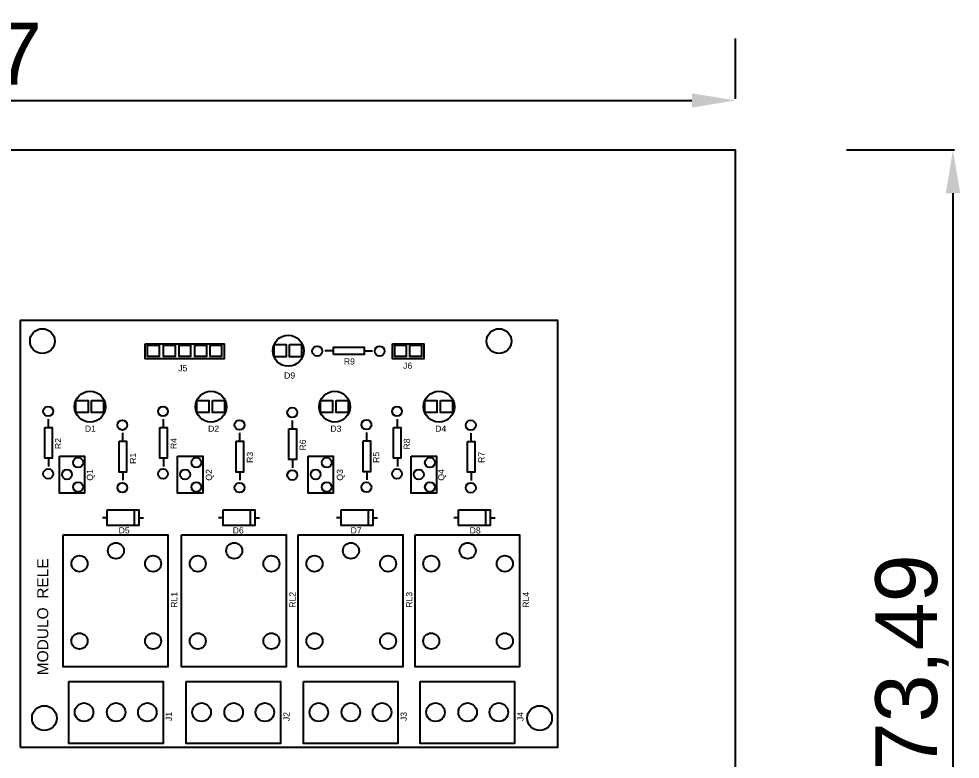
# Model space of a CAD drawing. Header units: millimetres. Extents: x 1729 to 7209, y 940 to 3564.
# Drawn here: x 2345.9 to 2498.2, y 2523.4 to 2643.2 of the extents above; entities that cross this region are included whole.
import ezdxf

# ---------------------------------------------------------------- set-up
doc = ezdxf.new("R2010")
doc.units = ezdxf.units.MM
doc.styles.get("Standard").update_dxf_attribs({"font": 'arial.ttf'})
doc.dimstyles.new('ISO-25', dxfattribs={"dimtxt": 10, "dimasz": 7, "dimexe": 0.25, "dimexo": 18, "dimtad": 1, "dimtxsty": 'Standard', "dimcen": 2.5, "dimclrd": 1, "dimadec": 0, "dimazin": 0, "dimtfac": 1, "dimtmove": 0, "dimatfit": 3, "dimfxl": 0, "dimarcsym": 0})

# ---------------------------------------------------------------- blocks, each defined once
blk = doc.blocks.new('PLC RELES')
for p, q in [((50.69, 64.09), (49.33, 64.09)), ((55.68, 64.09), (57, 64.09)), ((4.61, 51.68), (4.61, 53.04)), ((23.19, 51.68), (23.19, 53.04)), ((44.1, 51.47), (44.1, 52.84)), ((61.04, 51.68), (61.04, 53.04)), ((16.61, 49.45), (16.61, 50.81)), ((35.58, 49.45), (35.58, 50.82)), ((56.1, 49.52), (56.1, 50.88)), ((72.99, 49.42), (72.99, 50.79)), ((4.61, 46.7), (4.61, 45.37)), ((23.19, 46.7), (23.19, 45.37)), ((44.1, 46.49), (44.1, 45.17)), ((61.04, 46.7), (61.04, 45.37)), ((16.61, 44.46), (16.61, 43.14)), ((35.58, 44.47), (35.58, 43.15)), ((56.1, 44.54), (56.1, 43.22)), ((72.99, 44.44), (72.99, 43.12)), ((18.46, 38.36), (18.46, 35.81)), ((37.23, 38.36), (37.23, 35.81)), ((56.32, 38.36), (56.32, 35.81)), ((75.32, 38.36), (75.32, 35.81)), ((14.09, 37.08), (13.31, 37.08)), ((19.19, 37.08), (19.99, 37.08)), ((32.86, 37.08), (32.09, 37.08)), ((37.96, 37.08), (38.76, 37.08)), ((51.95, 37.08), (51.17, 37.08)), ((57.05, 37.08), (57.85, 37.08)), ((70.95, 37.08), (70.17, 37.08)), ((76.05, 37.08), (76.85, 37.08))]:
    blk.add_line(p, q)
for points in [[(0, 0), (87, 0), (87, 69), (0, 69)], [(20.24, 65.23), (33.01, 65.23), (33.01, 62.76), (20.24, 62.76)], [(20.64, 65.01), (22.49, 65.01), (22.49, 63.16), (20.64, 63.16)], [(23.21, 65.01), (25.07, 65.01), (25.07, 63.16), (23.21, 63.16)], [(25.73, 65.01), (27.59, 65.01), (27.59, 63.16), (25.73, 63.16)], [(28.3, 65.01), (30.15, 65.01), (30.15, 63.16), (28.3, 63.16)], [(30.75, 65.01), (32.61, 65.01), (32.61, 63.16), (30.75, 63.16)], [(41.09, 65.08), (43.04, 65.08), (43.04, 63.12), (41.09, 63.12)], [(43.6, 65.08), (45.55, 65.08), (45.55, 63.12), (43.6, 63.12)], [(50.69, 63.5), (50.69, 64.69), (55.68, 64.69), (55.68, 63.5)], [(60.24, 65.23), (65.34, 65.23), (65.34, 62.76), (60.24, 62.76)], [(60.62, 65.01), (62.48, 65.01), (62.48, 63.16), (60.62, 63.16)], [(63.08, 65.01), (64.93, 65.01), (64.93, 63.16), (63.08, 63.16)], [(9.03, 56.04), (10.99, 56.04), (10.99, 54.09), (9.03, 54.09)], [(11.55, 56.04), (13.5, 56.04), (13.5, 54.09), (11.55, 54.09)], [(28.59, 56.04), (30.55, 56.04), (30.55, 54.09), (28.59, 54.09)], [(31.11, 56.04), (33.06, 56.04), (33.06, 54.09), (31.11, 54.09)], [(48.61, 56.04), (50.57, 56.04), (50.57, 54.09), (48.61, 54.09)], [(51.13, 56.04), (53.08, 56.04), (53.08, 54.09), (51.13, 54.09)], [(65.5, 56.04), (67.45, 56.04), (67.45, 54.09), (65.5, 54.09)], [(68.01, 56.04), (69.96, 56.04), (69.96, 54.09), (68.01, 54.09)], [(4.02, 51.68), (5.21, 51.68), (5.21, 46.7), (4.02, 46.7)], [(22.59, 51.68), (23.79, 51.68), (23.79, 46.7), (22.59, 46.7)], [(43.5, 51.47), (44.7, 51.47), (44.7, 46.49), (43.5, 46.49)], [(60.44, 51.68), (61.63, 51.68), (61.63, 46.7), (60.44, 46.7)], [(16.02, 49.45), (17.21, 49.45), (17.21, 44.46), (16.02, 44.46)], [(34.98, 49.45), (36.17, 49.45), (36.17, 44.47), (34.98, 44.47)], [(55.5, 49.52), (56.7, 49.52), (56.7, 44.54), (55.5, 44.54)], [(72.4, 49.42), (73.59, 49.42), (73.59, 44.44), (72.4, 44.44)], [(6.37, 47.05), (10.43, 47.05), (10.43, 41.07), (6.37, 41.07)], [(25.48, 47.05), (29.55, 47.05), (29.55, 41.07), (25.48, 41.07)], [(46.6, 47.05), (50.67, 47.05), (50.67, 41.07), (46.6, 41.07)], [(63.28, 47.05), (67.35, 47.05), (67.35, 41.07), (63.28, 41.07)], [(14.09, 38.36), (19.19, 38.36), (19.19, 35.81), (14.09, 35.81)], [(32.86, 38.36), (37.96, 38.36), (37.96, 35.81), (32.86, 35.81)], [(51.95, 38.36), (57.05, 38.36), (57.05, 35.81), (51.95, 35.81)], [(70.95, 38.36), (76.05, 38.36), (76.05, 35.81), (70.95, 35.81)], [(6.99, 34.3), (23.9, 34.3), (23.9, 12.96), (6.99, 12.96)], [(26.12, 34.3), (43.04, 34.3), (43.04, 12.96), (26.12, 12.96)], [(45.01, 34.3), (61.92, 34.3), (61.92, 12.96), (45.01, 12.96)], [(63.9, 34.3), (80.81, 34.3), (80.81, 12.96), (63.9, 12.96)], [(7.88, 10.6), (23.13, 10.6), (23.13, 0.6), (7.88, 0.6)], [(26.9, 10.6), (42.16, 10.6), (42.16, 0.6), (26.9, 0.6)], [(45.86, 10.6), (61.11, 10.6), (61.11, 0.6), (45.86, 0.6)], [(64.75, 10.6), (80, 10.6), (80, 0.6), (64.75, 0.6)]]:
    blk.add_lwpolyline(points, close=True)
for centre, radius in [((3.61, 65.65), 2), ((77.49, 65.65), 2), ((43.39, 64.09), 2.5), ((48.07, 64.03), 0.8), ((58.18, 64.03), 0.8), ((11.33, 55.05), 2.5), ((30.89, 55.05), 2.5), ((50.91, 55.05), 2.5), ((67.79, 55.05), 2.5), ((4.55, 54.3), 0.8), ((23.13, 54.3), 0.8), ((44.04, 54.1), 0.8), ((60.98, 54.3), 0.8), ((16.55, 52.07), 0.8), ((35.51, 52.08), 0.8), ((56.04, 52.14), 0.8), ((72.93, 52.05), 0.8), ((9.39, 46.02), 0.8), ((28.51, 46.02), 0.8), ((49.62, 46.02), 0.8), ((66.31, 46.02), 0.8), ((4.55, 44.19), 0.8), ((7.59, 44.09), 0.8), ((23.13, 44.19), 0.8), ((26.71, 44.09), 0.8), ((44.04, 43.98), 0.8), ((47.83, 44.09), 0.8), ((60.98, 44.19), 0.8), ((64.51, 44.09), 0.8), ((9.39, 42.05), 0.8), ((16.55, 41.95), 0.8), ((28.51, 42.05), 0.8), ((35.51, 41.96), 0.8), ((49.62, 42.05), 0.8), ((56.04, 42.03), 0.8), ((66.31, 42.05), 0.8), ((72.93, 41.93), 0.8), ((15.51, 31.75), 1.3), ((34.65, 31.75), 1.3), ((53.54, 31.75), 1.3), ((72.42, 31.75), 1.3), ((9.61, 29.67), 1.3), ((21.52, 29.67), 1.3), ((28.75, 29.67), 1.3), ((40.66, 29.67), 1.3), ((47.64, 29.67), 1.3), ((59.54, 29.67), 1.3), ((66.52, 29.67), 1.3), ((78.43, 29.67), 1.3), ((9.61, 17.14), 1.3), ((21.52, 17.14), 1.3), ((28.75, 17.14), 1.3), ((40.66, 17.14), 1.3), ((47.64, 17.14), 1.3), ((59.54, 17.14), 1.3), ((66.52, 17.14), 1.3), ((78.43, 17.14), 1.3), ((3.93, 4.69), 2), ((10.35, 5.64), 1.5), ((15.54, 5.64), 1.5), ((20.59, 5.64), 1.5), ((29.37, 5.64), 1.5), ((34.56, 5.64), 1.5), ((39.61, 5.64), 1.5), ((48.33, 5.64), 1.5), ((53.52, 5.64), 1.5), ((58.57, 5.64), 1.5), ((67.22, 5.64), 1.5), ((72.41, 5.64), 1.5), ((77.46, 5.64), 1.5), ((84.06, 4.69), 2)]:
    blk.add_circle(centre, radius)
at = {"char_height": 18.1154, "attachment_point": 1}
for s, width, heights, insert in [('{\\H0.0552x;R9}', 211.4236, [154.93], (52.39, 62.86)), ('{\\H0.0552x;J5}', 211.4236, [154.93], (25.59, 61.78)), ('{\\H0.0552x;J6}', 211.4236, [154.93], (61.97, 62.19)), ('{\\H0.0552x;D9}', 211.4236, [154.93], (42.72, 60.59)), ('{\\H0.0552x;D1}', 18.1154, [0], (10.48, 51.99)), ('{\\H0.0552x;D2}', 211.4236, [154.93], (30.42, 51.99)), ('{\\H0.0552x;D3}', 211.4236, [154.93], (50.21, 51.99)), ('{\\H0.0552x;D4}', 211.4236, [154.93], (67.17, 51.99)), ('{\\H0.0552x;D5}', 185.7509, [248.48], (15.94, 35.55)), ('{\\H0.0552x;D6}', 185.7509, [248.48], (34.4, 35.55)), ('{\\H0.0552x;D7}', 185.7509, [248.48], (53.48, 35.55)), ('{\\H0.0552x;D8}', 185.7509, [248.48], (72.74, 35.55))]:
    blk.add_mtext_dynamic_manual_height_columns(s, width=width, gutter_width=90.58, heights=heights, dxfattribs=dict(at, insert=insert))
at = {"attachment_point": 1, "rotation": 90}
for s, width, gutter_width, heights, insert, char_height in [('\\P{\\H0.0552x;R2}', 18.1154, 90.58, [0], (-24.56, 48.2), 18.1154), ('\\P{\\H0.0552x;R4}', 18.1154, 90.58, [0], (-5.86, 48.2), 18.1154), ('\\P{\\H0.0552x;R6}', 18.1154, 90.58, [0], (15.04, 47.96), 18.1154), ('\\P{\\H0.0552x;R8}', 18.1154, 90.58, [0], (31.88, 48.13), 18.1154), ('\\P{\\H0.0552x;R1}', 18.1154, 90.58, [0], (-12.43, 45.8), 18.1154), ('\\P{\\H0.0552x;R3}', 18.1154, 90.58, [0], (6.49, 45.96), 18.1154), ('\\P{\\H0.0552x;R5}', 18.1154, 90.58, [0], (26.92, 45.96), 18.1154), ('{\\H0.0552x;R7}', 398.7832, 90.58, [269.57], (74.16, 45.96), 18.1154), ('Q1', 16.2484, 90.58, [0], (10.8, 43.08), 1), ('Q2', 16.2484, 90.58, [0], (30.05, 43.08), 1), ('Q3', 16.2484, 90.58, [0], (51.25, 43.08), 1), ('Q4', 16.2484, 90.58, [0], (67.64, 43.08), 1), ('{\\H0.0552x;MODULO  RELE}', 32.4409, 162.2, [0], (2.77, 11.62), 32.4409), ('RL1', 554.9947, 90.58, [129.85], (24.43, 22.54), 1), ('RL2', 554.9947, 90.58, [129.85], (43.57, 22.54), 1), ('RL3', 554.9947, 90.58, [129.85], (62.45, 22.54), 1), ('RL4', 554.9947, 90.58, [129.85], (81.34, 22.54), 1), ('J1', 554.9947, 90.58, [129.85], (23.58, 4.21), 1), ('J2', 554.9947, 90.58, [129.85], (42.61, 4.21), 1), ('J3', 554.9947, 90.58, [129.85], (61.56, 4.21), 1), ('J4', 554.9947, 90.58, [129.85], (80.45, 4.21), 1)]:
    blk.add_mtext_dynamic_manual_height_columns(s, width=width, gutter_width=gutter_width, heights=heights, dxfattribs=dict(at, insert=insert, char_height=char_height))
blk = doc.blocks.new('*D63')
at = {"color": 0, "linetype": 'Continuous', "lineweight": -2}
for p, q in [((2194.76, 2639.96), (2194.76, 2630.21)), ((2461.83, 2639.96), (2461.83, 2630.21))]:
    blk.add_line(p, q, dxfattribs=at)
at = {"color": 1, "linetype": 'Continuous', "lineweight": -2}
blk.add_line((2201.76, 2629.96), (2454.83, 2629.96), dxfattribs=at)
at = {"color": 1}
for points in [[(2201.76, 2631.12), (2201.76, 2628.79), (2194.76, 2629.96)], [(2454.83, 2631.12), (2454.83, 2628.79), (2461.83, 2629.96)]]:
    blk.add_solid(points, dxfattribs=at)
at = {"layer": 'Defpoints', "color": 0}
for p in [(2461.83, 2629.96), (2194.76, 2621.96), (2461.83, 2621.96)]:
    blk.add_point(p, dxfattribs=at)
at = {"color": 0, "insert": (2328.3, 2636.59), "char_height": 10, "attachment_point": 5}
blk.add_mtext('267,07', dxfattribs=at)
blk = doc.blocks.new('*D64')
at = {"color": 0, "linetype": 'Continuous', "lineweight": -2}
for p, q in [((2479.83, 2621.96), (2497.32, 2621.96)), ((2479.83, 2448.46), (2497.32, 2448.46))]:
    blk.add_line(p, q, dxfattribs=at)
at = {"color": 1, "linetype": 'Continuous', "lineweight": -2}
blk.add_line((2497.07, 2614.96), (2497.07, 2455.46), dxfattribs=at)
at = {"color": 1}
for points in [[(2495.91, 2614.96), (2498.24, 2614.96), (2497.07, 2621.96)], [(2495.91, 2455.46), (2498.24, 2455.46), (2497.07, 2448.46)]]:
    blk.add_solid(points, dxfattribs=at)
at = {"layer": 'Defpoints', "color": 0}
for p in [(2461.83, 2621.96), (2461.83, 2448.46), (2497.07, 2448.46)]:
    blk.add_point(p, dxfattribs=at)
at = {"color": 0, "insert": (2490.44, 2535.21), "char_height": 10, "attachment_point": 5, "rotation": 90}
blk.add_mtext('173,49', dxfattribs=at)

msp = doc.modelspace()

# ---------------------------------------------------------------- linework, layer by layer
msp.add_lwpolyline([(2194.761, 2621.959), (2461.832, 2621.959), (2461.832, 2448.465), (2194.761, 2448.465)], close=True)

# ---------------------------------------------------------------- block references
msp.add_blockref('PLC RELES', (2346.133, 2525.39))

# ---------------------------------------------------------------- dimensions: what is measured, and where the dimension line sits
dim = msp.add_linear_dim(base=(2461.832, 2629.955), p1=(2194.761, 2621.959), p2=(2461.832, 2621.959), dimstyle='ISO-25')
dim.commit()
dim.dimension.update_dxf_attribs({"geometry": '*D63', "text_midpoint": (2328.297, 2636.59)})
dim = msp.add_linear_dim(base=(2497.073, 2448.465), p1=(2461.832, 2621.959), p2=(2461.832, 2448.465), angle=90, dimstyle='ISO-25')
dim.commit()
dim.dimension.update_dxf_attribs({"geometry": '*D64', "text_midpoint": (2490.438, 2535.212)})

doc.saveas('drawing.dxf')
